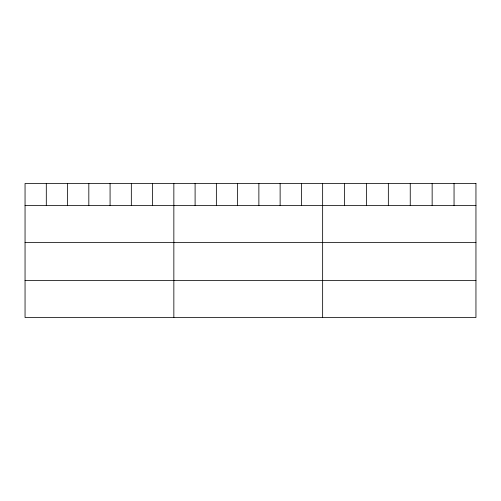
<?xml version="1.0" encoding="UTF-8"?>
<svg xmlns="http://www.w3.org/2000/svg" width="501" height="501" viewBox="0 0 501 501"><rect width="100%" height="100%" fill="white"/><g stroke="black" fill="none" stroke-linecap="round" stroke-linejoin="round"><path stroke-width="0.75" d="M25.05 205.523L475.95 205.523M25.05 242.484L475.95 242.484M25.05 280.566L475.95 280.566M454.05 183.472L454.05 205.523M432.15 183.472L432.15 205.523M410.25 183.472L410.25 205.523M388.344 183.472L388.344 205.523M366.444 183.472L366.444 205.523M344.544 183.472L344.544 205.523M322.644 183.472L322.644 317.528M301.389 183.472L301.389 205.523M280.128 183.472L280.128 205.523M258.873 183.472L258.873 205.523M237.618 183.472L237.618 205.523M216.363 183.472L216.363 205.523M195.102 183.472L195.102 205.523M173.847 183.472L173.847 317.528M152.592 183.472L152.592 205.523M131.331 183.472L131.331 205.523M110.076 183.472L110.076 205.523M88.821 183.472L88.821 205.523M67.566 183.472L67.566 205.523M46.305 183.472L46.305 205.523M475.95 183.472L25.05 183.472L25.05 317.528L475.95 317.528L475.95 183.472"/></g></svg>
